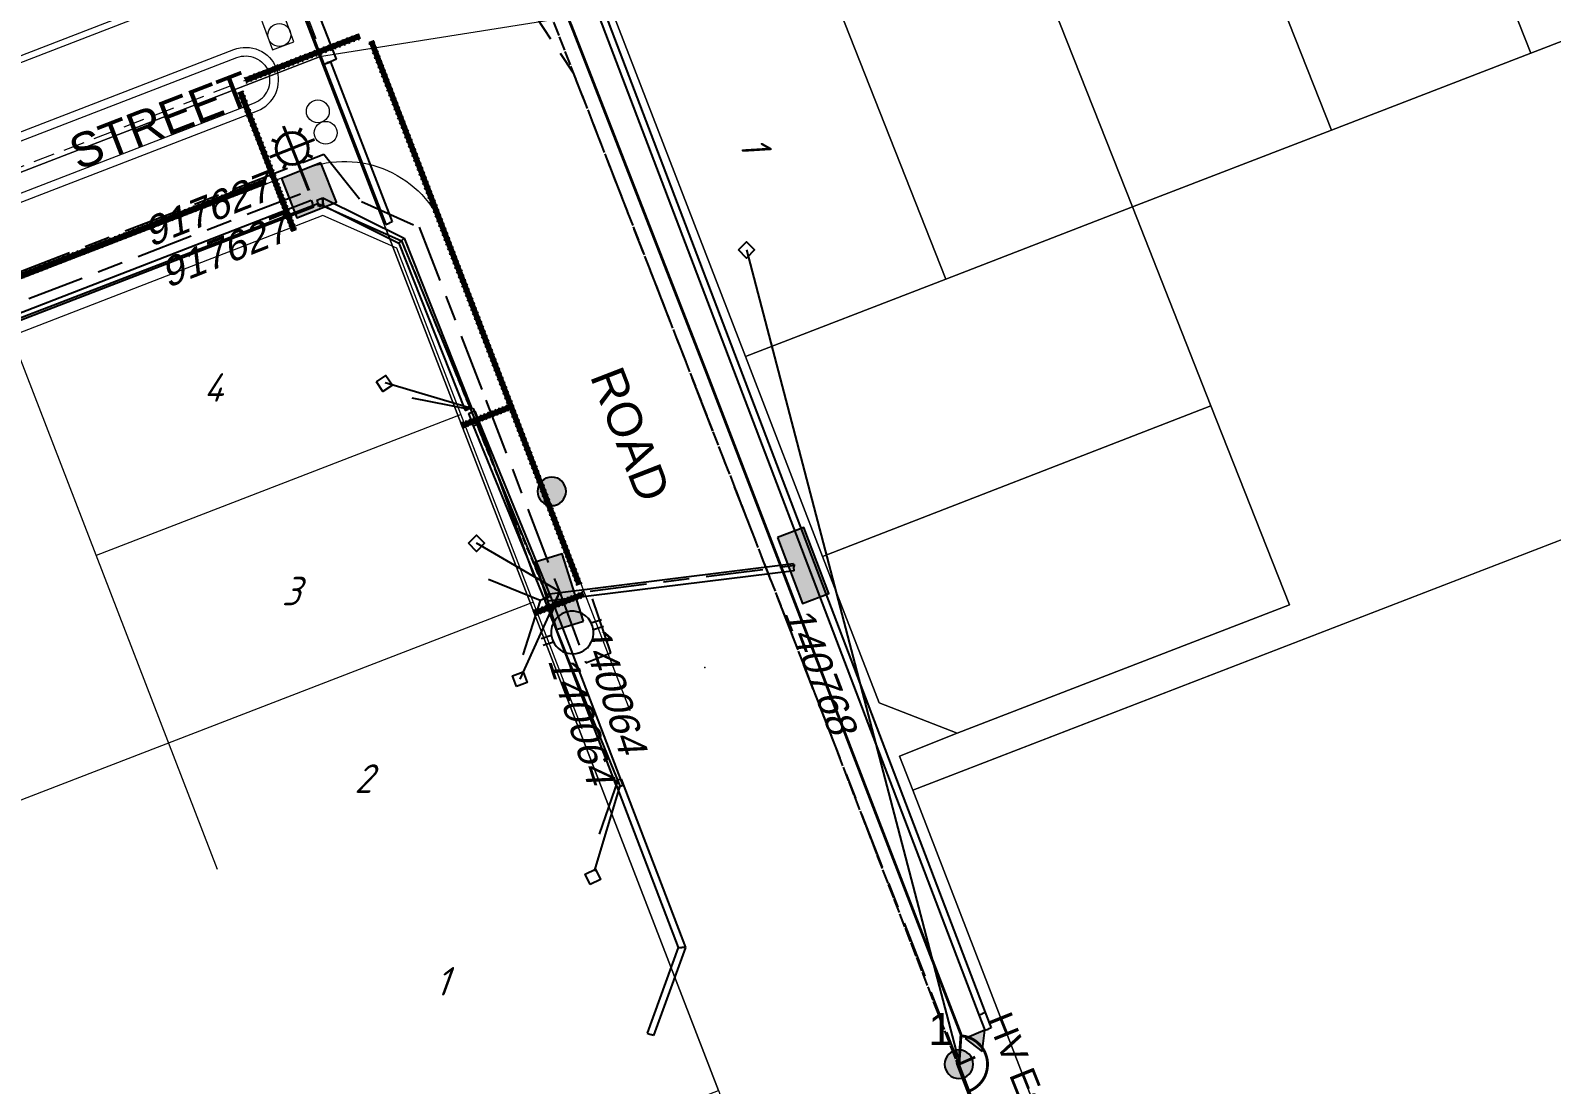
# Model space of a CAD drawing. Header units: metres. Extents: x 310412 to 311596, y 6269899 to 6270937.
# Drawn here: x 310922.5 to 311029.2, y 6270343.6 to 6270417.5 of the extents above; entities that cross this region are included whole.
import ezdxf
from ezdxf.enums import TextEntityAlignment as Align

# ---------------------------------------------------------------- set-up
doc = ezdxf.new("R2010")
doc.units = ezdxf.units.M
for name, pattern in [('Cable Exist OH', [1, 1, 0]), ('Cable Exist UG', [8.2, 4, -1.2, 1.8, -1.2]), ('DASHED', [0.75, 0.5, -0.25]), ('DOT', [0.25, 0, -0.25])]:
    doc.linetypes.add(name, pattern=pattern)
doc.layers.get('0').update_dxf_attribs({"color": 6})
for name, color, linetype, lineweight, true_color in [('_User D-LIP', 7, 'Continuous', 0, 0x969696), ('_User D-NKL', 7, 'Continuous', 0, 0x969696), ('_User E-CHAINAGE', 7, 'Continuous', 0, 0x969696), ('_User E-KERB', 7, 'Continuous', 0, 0x969696), ('_User E-LIP', 7, 'Continuous', 0, 0x969696), ('_User E-LOT', 7, 'Continuous', 0, 0x969696), ('_User E-PIPE', 7, 'DOT', 0, 0x969696), ('_User E-PIPE-EDGE', 7, 'DOT', 0, 0x969696), ('_User Proposed Development Boundary', 7, 'DASHED', 0, 0x969696), ('_User Stormwater', 7, 'Continuous', 0, 0x969696)]:
    doc.layers.add(name, color=color, linetype=linetype, lineweight=lineweight, true_color=true_color)
doc.layers.add('_User Measure LV VDs', color=180, linetype='Continuous', plot=False)
doc.layers.add('UNKNOWN_FEATURES', color=1, linetype='DASHED', plot=False)
for name, color, linetype, lineweight in [('Cadastre Developer_SP_EXT', 9, 'Continuous', 5), ('Cadastre Land Parcels_SP_EXT', 9, 'Continuous', 5), ('Cadastre Roads_SP_EXT', 9, 'Continuous', 5)]:
    doc.layers.add(name, color=color, linetype=linetype, lineweight=lineweight)
for name, color, linetype in [('Duct_SP_EXT', 7, 'Continuous'), ('Duct_SP_NEW', 2, 'Continuous'), ('Equip_LV_EXT', 7, 'Continuous'), ('Equip_SP_HV_EXT', 7, 'Continuous'), ('Equip_SP_SL_EXT', 7, 'Continuous'), ('Mains_HV_EXT', 7, 'Continuous'), ('Mains_LV_EXT', 7, 'Continuous'), ('Mains_SL_EXT', 7, 'Continuous'), ('Notes', 7, 'Continuous'), ('Notes_HV_MISC', 7, 'Continuous'), ('Notes_LV_MISC', 7, 'Continuous'), ('Notes_SP_MISC', 7, 'Continuous'), ('Services_SP_EXT', 7, 'Continuous'), ('Span_SP_MISC', 7, 'Continuous'), ('SupportsOH_SP_TR_HV_LV_SL_EXT', 7, 'Continuous'), ('SupportsUG_SP_LV_EXT', 7, 'Continuous'), ('SupportsUG_SP_LV_SL_EXT', 7, 'Continuous'), ('Trench_SP_EXT', 7, 'Continuous')]:
    doc.layers.add(name, color=color, linetype=linetype)
doc.styles.add('ARIAL', font='arial.ttf', dxfattribs={"height": 2})
doc.styles.add('COLUMN_LABEL', font='arial.ttf')
doc.styles.add('iecARIAL', font='arial.ttf', dxfattribs={"height": 2})
doc.styles.add('ISOCP ITALIC', font='isocp.shx', dxfattribs={"oblique": 20})
doc.styles.add('POLE_LABEL', font='arial.ttf')
doc.styles.get("Standard").update_dxf_attribs({"font": 'arial.ttf'})
doc.linetypes.add('Cable E UG', pattern='A,6,-0.5,["E",Standard,S=1.7,R=0,X=0.5,Y=-1],-2.9', length=9.4)

# ---------------------------------------------------------------- blocks, each defined once
blk = doc.blocks.new('COLUMN_EXT')
blk.add_hatch(color=256).paths.add_polyline_path([(-1.49, 1.48), (-1.49, -1.49), (1.48, -1.49), (1.48, 1.48)])
blk.add_lwpolyline([(-1.49, -1.49), (1.48, -1.49), (1.48, 1.48), (-1.49, 1.48)], close=True)
at = {"style": 'COLUMN_LABEL', "oblique": 15, "flags": 8}
blk.add_attdef('ASSET_NUM', text='', height=2, rotation=180, dxfattribs=at).set_placement((2, 2), align=Align.MIDDLE_LEFT)
at = {"flags": 9}
for tag, style, p in [('STRUCTURE_PLANT_NUMBER', 'POLE_LABEL', (1.81, 0.03)), ('STREET_CODE', 'COLUMN_LABEL', (1.81, -0.2))]:
    blk.add_attdef(tag, text='', height=0.2, dxfattribs=dict(at, style=style)).set_placement(p, align=Align.MIDDLE_LEFT)
for tag, p in [('COLUMN_TYPE', (1.81, -0.4)), ('OWNED_BY', (1.81, -0.6)), ('STATE', (1.81, -0.8)), ('USAGE', (1.81, -1)), ('STREETNAME', (1.81, -1.6)), ('SUBURB', (1.81, -1.8)), ('LEGEND', (1.81, -1.2)), ('LOCATION', (1.81, -1.4)), ('NOTES', (1.81, -2))]:
    blk.add_attdef(tag, text='', height=0.2, dxfattribs=at).set_placement(p, align=Align.MIDDLE_LEFT)
at = {"flags": 1}
blk.add_attdef('Z', (1.81, -2.35), '', height=0.2, dxfattribs=at)
blk = doc.blocks.new('PILLAR_EXT')
blk.add_hatch(color=256).paths.add_polyline_path([(-2.475, 0.99), (-2.475, -0.99), (2.475, -0.99), (2.475, 0.99)])
blk.add_lwpolyline([(-2.475, -0.99), (2.475, -0.99), (2.475, 0.99), (-2.475, 0.99)], close=True)
at = {"style": 'ARIAL', "oblique": 15, "flags": 8}
blk.add_attdef('ASSET_NUM', (1.5, 3.5), '', height=2, dxfattribs=at)
for tag, p, flags in [('OWNED_BY', (0, -0.2), 9), ('STATE', (0, -0.4), 9), ('SUPPORT_TYPE', (0, -0.6), 9), ('USAGE', (0, -0.8), 9), ('LEGEND', (0, -1), 9), ('LOCATION', (0, -1.2), 9), ('STREETNAME', (0, -1.8), 9), ('SUBURB', (0, -2), 1), ('NOTES', (0, -1.4), 9), ('PARENT', (0, -1.6), 9)]:
    blk.add_attdef(tag, p, '', height=0.2, dxfattribs=dict(flags=flags))
blk = doc.blocks.new('SL_LANTERN_EXT')
at = {"lineweight": 40}
for p, q in [((0, 1.97), (0, 6.47)), ((-1.46, 5.68), (-1.06, 5.28)), ((1.46, 5.68), (1.06, 5.28)), ((-2.25, 4.22), (2.25, 4.22)), ((-1.46, 2.76), (-1.06, 3.16)), ((1.46, 2.76), (1.06, 3.16)), ((0, 0), (0, 2.72))]:
    blk.add_line(p, q, dxfattribs=at)
blk.add_circle((0, 4.22), 1.5, dxfattribs=at)
at = {"style": 'iecARIAL', "flags": 9}
blk.add_attdef('ASSET_NUM', (1.5, 1.5), '', height=2.5, dxfattribs=at)
for tag, p, height, flags in [('CONSTRUCTED_VOLTAGE', (0.98, -0.65), 0.2, 9), ('CONTROL_TYPE', (0.98, -0.85), 0.2, 9), ('LANTERN_PURPOSE', (0.98, -1.05), 0.2, 9), ('LANTERN_TYPE', (0.98, -1.25), 0.2, 9), ('NO_PHASES', (0.98, -1.45), 0.2, 9), ('LNUMBER', (2.18, -3.25), 2.5, 8), ('OPERATING_VOLTAGE', (0.98, -1.65), 0.2, 9), ('ORIENTATION', (0.98, -1.85), 0.2, 9), ('OWNED_BY', (0.98, -2.05), 0.2, 9), ('STATE', (0.98, -2.25), 0.2, 9), ('USAGE', (0.98, -2.45), 0.2, 9), ('CEXIST', (0.98, -2.65), 0.2, 9), ('CNEW', (0.98, -2.85), 0.2, 9), ('CNUMBER', (0.98, -3.05), 0.2, 9), ('CREMOVE', (0.98, -3.25), 0.2, 9), ('CREPLACE', (0.98, -3.45), 0.2, 9), ('LKINGHEIGHT', (0.98, -3.65), 0.2, 9), ('LBRACKET', (0.98, -3.85), 0.2, 9), ('LBRACKETVOCAB', (0.98, -4.05), 0.2, 9), ('LCATEGORY', (0.98, -4.25), 0.2, 9), ('LCHARGE1', (0.98, -4.45), 0.2, 9), ('LCHARGE1PERCENT', (0.98, -4.65), 0.2, 9), ('LCHARGE2', (0.98, -4.85), 0.2, 9), ('LCHARGE2PERCENT', (0.98, -5.05), 0.2, 9), ('LCHARGE3', (0.98, -5.25), 0.2, 9), ('LCHARGE3PERCENT', (0.98, -5.45), 0.2, 9), ('LEXIST', (0.98, -5.65), 0.2, 9), ('LLAMP', (0.98, -5.85), 0.2, 9), ('LLAMPVOCAB', (0.98, -6.05), 0.2, 9), ('LMAST', (0.98, -6.25), 0.2, 9), ('LMASTVOCAB', (0.98, -6.45), 0.2, 9), ('LNEW', (0.98, -6.65), 0.2, 9), ('LANTNUMBER', (0.98, -6.85), 0.2, 9), ('LOUTREACH', (0.98, -7.25), 0.2, 9), ('LOUTREACHVOCAB', (0.98, -7.45), 0.2, 9), ('LRATECODE', (0.98, -7.65), 0.2, 9), ('LREMOVE', (0.98, -7.85), 0.2, 9), ('LREPLACE', (0.98, -8.05), 0.2, 9), ('LTYPE', (0.98, -8.25), 0.2, 9), ('LTYPEVOCAB', (0.98, -8.45), 0.2, 9), ('LEGEND', (0.98, -8.65), 0.2, 9), ('STREETNAME', (0.98, -9.25), 0.2, 9), ('SUBURB', (0.98, -9.45), 0.2, 1), ('LOCATION', (0.98, -8.85), 0.2, 9), ('NOTES', (0.98, -9.05), 0.2, 9)]:
    blk.add_attdef(tag, p, '', height=height, dxfattribs=dict(flags=flags))
blk = doc.blocks.new('CCP_EXT')
at = {"flags": 9}
for tag, p in [('STATE', (0, -1.8)), ('LEGEND', (0, -1.4)), ('LIFE_SUPPORT', (0, -1.6)), ('NOTES', (0, -2))]:
    blk.add_attdef(tag, text='', height=0.2, dxfattribs=at).set_placement(p, align=Align.MIDDLE_LEFT)
blk.add_wipeout([(0, 0.57), (0.57, 0), (0, -0.57), (-0.57, 0)])
blk.add_lwpolyline([(-0.57, 0), (0, 0.57), (0.57, 0), (0, -0.57), (-0.57, 0)])
at = {"flags": 1}
blk.add_attdef('Z', (0, 0), '', height=0.2, dxfattribs=at)
at = {"flags": 9}
for tag, p in [('CCP_TYPE', (0, 0)), ('CONSTRUCTED_VOLTAGE', (0, -0.2)), ('OPERATING_VOLTAGE', (0, -0.6)), ('ORIENTATION', (0, -0.8)), ('OWNED_BY', (0, -1)), ('NO_PHASES', (0, -0.4)), ('USAGE', (0, -1.2))]:
    blk.add_attdef(tag, text='', height=0.2, dxfattribs=at).set_placement(p, align=Align.MIDDLE_LEFT)
blk = doc.blocks.new('POLE_EXT')
blk.add_hatch(color=256).paths.add_polyline_path([(-1, 0, 1), (1, 0, 1)])
blk.add_lwpolyline([(-1, 0, 1), (1, 0, 1)], format="xyb", close=True)
for tag, height, flags, p in [('pNumber', 2.5, 8, (-17.84, 2.07)), ('OWNED_BY', 0.2, 9, (1.35, -0.4)), ('SPECIAL_USE', 0.2, 9, (1.35, -0.8)), ('STATE', 0.2, 9, (1.35, -1)), ('PARENT', 0.2, 9, (1.35, -0.6)), ('cLV', 0.2, 9, (1.35, -1.4)), ('hDepth', 0.2, 9, (1.35, -1.6)), ('hDia', 0.2, 9, (1.35, -1.8)), ('cHV', 0.2, 9, (1.35, -2)), ('USAGE', 0.2, 9, (1.35, -1.2)), ('LBRACKET', 0.2, 9, (1.35, -2.2)), ('LExisting', 0.2, 9, (1.35, -2.4)), ('LANTNUMBER', 0.2, 9, (1.35, -2.6)), ('LOther', 0.2, 9, (1.35, -2.8)), ('LRemove', 0.2, 9, (1.35, -3)), ('LEGEND', 0.2, 9, (1.35, -3.2)), ('cLinedev', 0.2, 9, (1.35, -3.4)), ('pExisting', 0.2, 9, (1.35, -3.8)), ('LOCATION', 0.2, 9, (1.35, -3.6)), ('PFNUMBER', 0.2, 9, (1.35, -4)), ('NEWPFNUMBER', 0.2, 9, (1.35, -4.2)), ('pFooting', 0.2, 9, (1.35, -4.4)), ('pNew', 0.2, 9, (1.35, -4.6)), ('pRelocate', 0.2, 9, (1.35, -5)), ('pRemove', 0.2, 9, (1.35, -5.2)), ('pReplace', 0.2, 9, (1.35, -5.4)), ('pStay', 0.2, 9, (1.35, -5.6)), ('pType', 0.2, 9, (1.35, -5.8)), ('cspan', 0.2, 9, (1.35, -6)), ('STREETNAME', 0.2, 9, (1.35, -6.2)), ('SUBURB', 0.2, 9, (1.35, -6.4)), ('OPERATED_BY', 0.2, 9, (1.36, -7.01)), ('NOTES', 0.2, 9, (1.35, -6.6)), ('MAINTAINED_BY', 0.2, 9, (1.36, -6.81))]:
    blk.add_attdef(tag, text='', height=height, dxfattribs=dict(flags=flags)).set_placement(p, align=Align.MIDDLE_LEFT)
at = {"style": 'POLE_LABEL', "oblique": 15, "flags": 9}
blk.add_attdef('ASSET_NUM', text='', height=2, dxfattribs=at).set_placement((2, 2), align=Align.MIDDLE_LEFT)
at = {"style": 'POLE_LABEL', "flags": 9}
for tag, p in [('STRUCTURE_PLANT_NUMBER', (1.35, 0.03)), ('STREET_CODE', (1.35, -0.2))]:
    blk.add_attdef(tag, text='', height=0.2, dxfattribs=at).set_placement(p, align=Align.MIDDLE_LEFT)
at = {"flags": 1}
blk.add_attdef('Z', (1.35, -7.33), '', height=0.2, dxfattribs=at)
blk = doc.blocks.new('LV_UG_LINKS_OPEN_EXT')
for p, q in [((-0.25, 1.47), (-0.25, 2.22)), ((0.25, 1.47), (0.25, 2.22)), ((-0.25, -1.47), (-0.25, -2.22)), ((0.25, -1.47), (0.25, -2.22))]:
    blk.add_line(p, q)
at = {"flags": 9}
for tag, p in [('ACTUAL_STATUS', (0, 0)), ('CONSTRUCTED_VOLTAGE', (0, -0.2)), ('OPERATING_VOLTAGE', (0, -0.6)), ('ORIENTATION', (0, -0.8)), ('STATE', (0, -1)), ('NO_PHASES', (0, -0.4)), ('SWITCH_TYPE', (0, -1.2)), ('USAGE', (0, -1.4)), ('NOTES', (0, -1.6))]:
    blk.add_attdef(tag, text='', height=0.2, dxfattribs=at).set_placement(p, align=Align.MIDDLE_LEFT)
at = {"flags": 1}
blk.add_attdef('Z', (0, 0), '', height=0.2, dxfattribs=at)
blk.add_wipeout([(-0.25, 1.47), (-0.43, 1.43), (-0.61, 1.36), (-0.77, 1.28), (-0.93, 1.17), (-1.07, 1.05), (-1.19, 0.9), (-1.29, 0.75), (-1.38, 0.58), (-1.44, 0.4), (-1.48, 0.22), (-1.49, 0.03), (-1.49, -0.16), (-1.45, -0.34), (-1.4, -0.52), (-1.32, -0.69), (-1.23, -0.85), (-1.11, -1), (-0.98, -1.13), (-0.83, -1.24), (-0.66, -1.34), (-0.49, -1.41), (-0.31, -1.46), (-0.13, -1.49), (0.06, -1.49), (0.25, -1.47), (0.43, -1.43), (0.61, -1.36), (0.77, -1.28), (0.93, -1.17), (1.07, -1.05), (1.19, -0.9), (1.29, -0.75), (1.38, -0.58), (1.44, -0.4), (1.48, -0.22), (1.49, -0.03), (1.49, 0.16), (1.45, 0.34), (1.4, 0.52), (1.32, 0.69), (1.23, 0.85), (1.11, 1), (0.98, 1.13), (0.83, 1.24), (0.66, 1.34), (0.49, 1.41), (0.31, 1.46), (0.13, 1.49), (-0.06, 1.49)])
blk.add_lwpolyline([(0, -1.49, 1), (0, 1.49, 1)], format="xyb", close=True)
blk = doc.blocks.new('A$C76594AEE')
at = {"layer": '_User E-PIPE', "const_width": 0.4, "flags": 128}
for points in [[(310937.58, 6270414.02), (310945.64, 6270417.14)], [(310961.01, 6270378.67), (310946.42, 6270416.79)], [(310937.24, 6270413.25), (310939.65, 6270407)], [(310818.77, 6270360.53), (310939.03, 6270406.96)]]:
    blk.add_lwpolyline(points, dxfattribs=at)
at = {"layer": '_User E-PIPE', "ltscale": 0.7, "const_width": 0.4, "flags": 128}
for points in [[(310939.65, 6270407), (310941.02, 6270403.46)], [(310956.26, 6270391.16), (310952.72, 6270389.8)], [(310961.33, 6270378.02), (310957.79, 6270376.66)]]:
    blk.add_lwpolyline(points, dxfattribs=at)
at = {"layer": '_User E-PIPE-EDGE', "flags": 128}
for points in [[(310937.51, 6270414.21), (310945.57, 6270417.32)], [(310937.66, 6270413.84), (310945.72, 6270416.95)], [(310960.83, 6270378.6), (310946.23, 6270416.72)], [(310961.2, 6270378.75), (310946.6, 6270416.86)], [(310937.43, 6270413.32), (310939.84, 6270407.07)], [(310937.05, 6270413.18), (310939.47, 6270406.93)], [(310818.69, 6270360.72), (310938.96, 6270407.15)], [(310818.84, 6270360.34), (310939.11, 6270406.78)]]:
    blk.add_lwpolyline(points, dxfattribs=at)
at = {"layer": '_User E-PIPE-EDGE', "ltscale": 0.7, "flags": 128}
for points in [[(310939.47, 6270406.93), (310940.83, 6270403.38)], [(310939.84, 6270407.07), (310941.2, 6270403.53)], [(310956.19, 6270391.35), (310952.64, 6270389.99)], [(310956.33, 6270390.97), (310952.79, 6270389.61)], [(310961.26, 6270378.2), (310957.72, 6270376.84)], [(310961.41, 6270377.83), (310957.86, 6270376.47)]]:
    blk.add_lwpolyline(points, dxfattribs=at)
blk = doc.blocks.new('UGOH_EXT')
blk.add_hatch(color=256).paths.add_polyline_path([(-0.75, 1.7), (0.75, 1.7), (0, 3)])
for p, q in [((0, 3), (-0.75, 1.7)), ((0.75, 1.7), (0, 3)), ((-0.75, 1.7), (0.75, 1.7))]:
    blk.add_line(p, q)
for tag, flags, p in [('CONSTRUCTED_VOLTAGE', 9, (1.5, 0)), ('OPERATING_VOLTAGE', 9, (1.5, -0.2)), ('ORIENTATION', 9, (1.5, -0.4)), ('STATE', 9, (1.5, -0.6)), ('OWNED_BY', 9, (1.5, -1)), ('USAGE', 9, (1.5, -0.8)), ('ACTUAL_STATUS', 9, (1.5, -1.6)), ('OPERATED_BY', 9, (1.5, -1.2)), ('TYPE', 1, (1.5, -2)), ('MAINTAINED_BY', 9, (1.5, -1.4)), ('NUMBER_OF_PHASES', 9, (1.5, -1.8))]:
    blk.add_attdef(tag, text='', height=0.2, dxfattribs=dict(flags=flags)).set_placement(p, align=Align.MIDDLE_LEFT)
blk = doc.blocks.new('A$C64462609')
at = {"layer": '_User D-LIP'}
blk.add_lwpolyline([(310791.67, 6270365), (310936.74, 6270421.04, 0.414214), (310941.29, 6270431.32), (310921.91, 6270481.5, 0.413842), (310911.64, 6270486.05), (310908.42, 6270484.81), (310909.25, 6270482.67), (310770.54, 6270429.3), (310769.71, 6270431.45), (310766.49, 6270430.21, 0.414597), (310761.93, 6270419.92), (310781.39, 6270369.56, 0.414213)], format="xyb", close=True, dxfattribs=at)
blk.add_lwpolyline([(310794.13, 6270358.61, -0.414214), (310795.45, 6270361.59), (310936.79, 6270416.18, -0.414214), (310939.77, 6270414.87, -0.414214)], format="xyb", dxfattribs=at)
at = {"layer": '_User D-NKL'}
blk.add_lwpolyline([(310791.5, 6270365.42), (310936.58, 6270421.46, 0.414214), (310940.87, 6270431.16), (310921.49, 6270481.34, 0.413842), (310911.8, 6270485.63), (310909, 6270484.56), (310909.83, 6270482.41), (310770.28, 6270428.72), (310769.45, 6270430.86), (310766.65, 6270429.79, 0.414597), (310762.35, 6270420.09), (310781.8, 6270369.72, 0.414213)], format="xyb", close=True, dxfattribs=at)
blk.add_lwpolyline([(310794.69, 6270358.83, -0.414214), (310795.67, 6270361.03), (310937.01, 6270415.62, -0.414214), (310939.21, 6270414.65, -0.414214)], format="xyb", dxfattribs=at)
at = {"layer": '_User E-CHAINAGE'}
blk.add_point((310969.82, 6270372.87), dxfattribs=at)
at = {"layer": '_User E-KERB', "lineweight": 0}
blk.add_line((310951.54, 6270403.55), (310964.55, 6270369.87), dxfattribs=at)
at = {"layer": '_User E-KERB'}
for points in [[(310794.69, 6270358.83, 0.414214), (310796.89, 6270357.86), (310938.23, 6270412.45, 0.414214), (310939.21, 6270414.65)], [(310805.48, 6270308.43), (310792.47, 6270342.11, -0.414213), (310796.76, 6270351.81), (310941.84, 6270407.84, -0.414214), (310951.53, 6270403.55)]]:
    blk.add_lwpolyline(points, format="xyb", dxfattribs=at)
at = {"layer": '_User E-LIP'}
blk.add_lwpolyline([(310794.13, 6270358.61, 0.414214), (310797.11, 6270357.3), (310938.45, 6270411.89, 0.414214), (310939.77, 6270414.87)], format="xyb", dxfattribs=at)
at = {"layer": '_User E-LOT', "lineweight": 0}
for p, q in [((310943.04, 6270404.55), (310798.03, 6270348.54)), ((310948.22, 6270402.26), (310943.04, 6270404.55)), ((310961.22, 6270368.58), (310948.22, 6270402.26)), ((310935.65, 6270358.71), (310921.2, 6270396.12)), ((310952.72, 6270390.6), (310927.15, 6270380.73)), ((310957.8, 6270377.46), (310805.32, 6270318.56))]:
    blk.add_line(p, q, dxfattribs=at)
at = {"layer": '_User Proposed Development Boundary', "color": 11, "linetype": 'DASHED', "lineweight": 15, "ltscale": 3, "true_color": 0xf27172, "flags": 128}
blk.add_lwpolyline([(310671.88, 6270406.18), (310911.14, 6270498.24), (310942.88, 6270416.07), (310703.74, 6270323.7), (310671.88, 6270406.18)], dxfattribs=at)

msp = doc.modelspace()

# ---------------------------------------------------------------- linework, layer by layer
at = {"layer": 'Cadastre Land Parcels_SP_EXT', "linetype": 'Continuous'}
for points in [[(311041.66, 6270421.32), (311030.63, 6270449.21), (311016.68, 6270443.82), (311027.7, 6270415.93), (311041.66, 6270421.32)], [(311027.7, 6270415.93), (311016.68, 6270443.82), (311002.72, 6270438.42), (311013.74, 6270410.54), (311027.7, 6270415.93)], [(311013.74, 6270410.54), (311002.72, 6270438.42), (310988.76, 6270433.03), (310999.78, 6270405.15), (311013.74, 6270410.54)]]:
    msp.add_lwpolyline(points, close=True, dxfattribs=at)
at = {"layer": 'Duct_SP_EXT'}
for p, q in [((310989.02, 6270348.53), (310989.24, 6270348.61)), ((310989.02, 6270348.53), (310989.44, 6270347.45)), ((310989.47, 6270348.7), (310989.24, 6270348.61)), ((310989.47, 6270348.7), (310989.88, 6270347.62)), ((310989.44, 6270347.45), (310989.66, 6270347.53)), ((310989.88, 6270347.62), (310989.66, 6270347.53))]:
    msp.add_line(p, q, dxfattribs=at)
at = {"layer": 'Mains_HV_EXT', "linetype": 'Continuous', "const_width": 0.2}
msp.add_lwpolyline([(310988.25, 6270343.16, 0.825647), (310987.75, 6270347.06)], format="xyb", dxfattribs=at)
at = {"layer": 'Mains_HV_EXT', "linetype": 'Cable Exist OH', "const_width": 0.2}
msp.add_lwpolyline([(310997.87, 6270318.16), (310987.48, 6270345.16)], dxfattribs=at)
at = {"layer": 'Mains_HV_EXT', "linetype": 'Cable E UG', "const_width": 0.2}
msp.add_lwpolyline([(310987.62, 6270345.07), (310988.76, 6270345.57)], dxfattribs=at)
at = {"layer": 'Mains_LV_EXT', "linetype": 'Cable Exist OH'}
msp.add_lwpolyline([(310997.96, 6270317.93), (310987.51, 6270345.07)], dxfattribs=at)
at = {"layer": 'Span_SP_MISC', "flags": 128}
msp.add_lwpolyline([(310987.62, 6270345.07), (310997.96, 6270317.93), (311022.16, 6270255.38), (311037.6, 6270215.4)], dxfattribs=at)

# ---------------------------------------------------------------- block references
at = {"layer": 'Equip_SP_HV_EXT', "rotation": 322.7235080322188}
msp.add_blockref('UGOH_EXT', (310987.62, 6270345.07), dxfattribs=at)
at = {"layer": 'Notes'}
msp.add_blockref('A$C64462609', (0, 0), dxfattribs=at)
at = {"layer": 'Notes_HV_MISC'}
ref = msp.add_blockref('POLE_EXT', (310987.62, 6270345.07), dxfattribs=at)
ref.add_attrib('pNumber', '1', dxfattribs={"layer": '0', "height": 2.25}).set_placement((310985.48, 6270347.54), align=Align.MIDDLE_LEFT)
at = {"layer": 'SupportsOH_SP_TR_HV_LV_SL_EXT'}
msp.add_blockref('POLE_EXT', (310987.62, 6270345.07), dxfattribs=at)

# ---------------------------------------------------------------- texts
at = {"layer": 'Mains_HV_EXT'}
msp.add_text('HV Earthing', height=1.8, rotation=291.7181, dxfattribs=at).set_placement((310989.56, 6270348.24))

# ---------------------------------------------------------------- next in the draw order: linework, layer by layer
at = {"layer": 'Cadastre Land Parcels_SP_EXT', "linetype": 'Continuous'}
for points in [[(310703.87, 6270323.38), (310942.8, 6270415.67), (310910.99, 6270498.06), (310671.98, 6270405.97), (310703.87, 6270323.38)], [(310999.78, 6270405.15), (310988.76, 6270433.03), (310975.69, 6270427.98), (310986.71, 6270400.1), (310999.78, 6270405.15)], [(310986.71, 6270400.1), (310975.69, 6270427.98), (310965.45, 6270424.03), (310963.29, 6270418.93), (310972.65, 6270394.66), (310986.71, 6270400.1)], [(311047.17, 6270407.38), (311041.66, 6270421.32), (311027.7, 6270415.93), (311013.74, 6270410.54), (310999.78, 6270405.15), (311005.29, 6270391.21), (311010.8, 6270377.26), (310987.49, 6270368.27), (310983.46, 6270366.66), (310984.38, 6270364.28), (311081.81, 6270401.88), (311080.85, 6270404.3), (311077.13, 6270402.87), (311052.68, 6270393.43), (311047.17, 6270407.38)], [(311128.81, 6270242.31), (311101.3, 6270313.66), (311155.56, 6270334.63), (311123.42, 6270417.94), (310984.38, 6270364.28), (311042.43, 6270213.9), (311048.37, 6270211.28), (311128.81, 6270242.31)], [(310970.77, 6270343.22), (310942.8, 6270415.67), (310703.87, 6270323.38), (310732.66, 6270248.95), (310733.05, 6270247.97), (310827.71, 6270284.55), (310826.61, 6270287.56), (310970.77, 6270343.22)], [(311005.29, 6270391.21), (310999.78, 6270405.15), (310986.71, 6270400.1), (310972.65, 6270394.66), (310978.05, 6270380.66), (311005.29, 6270391.21)], [(311010.8, 6270377.26), (311005.29, 6270391.21), (310978.05, 6270380.66), (310982.02, 6270370.39), (310987.49, 6270368.27), (311010.8, 6270377.26)]]:
    msp.add_lwpolyline(points, close=True, dxfattribs=at)
at = {"layer": 'Duct_SP_EXT'}
for p, q in [((310943.11, 6270415.16), (310943.33, 6270415.25)), ((310943.11, 6270415.16), (310947.45, 6270403.93)), ((310943.56, 6270415.33), (310943.33, 6270415.25)), ((310943.56, 6270415.33), (310947.9, 6270404.1)), ((310942.95, 6270405.76), (310943.04, 6270405.8)), ((310943.04, 6270405.8), (310943.03, 6270405.53)), ((310943.04, 6270405.8), (310948.74, 6270402.97)), ((310907.39, 6270392.17), (310942.22, 6270405.62)), ((310907.56, 6270391.72), (310942.39, 6270405.17)), ((310942.22, 6270405.62), (310942.3, 6270405.4)), ((310942.39, 6270405.17), (310942.3, 6270405.4)), ((310942.6, 6270405.63), (310942.95, 6270405.76)), ((310942.6, 6270405.63), (310942.68, 6270405.4)), ((310942.76, 6270405.18), (310942.68, 6270405.4)), ((310942.76, 6270405.18), (310943.11, 6270405.31)), ((310942.95, 6270405.76), (310943.03, 6270405.53)), ((310943.02, 6270405.27), (310943.03, 6270405.53)), ((310943.11, 6270405.31), (310943.02, 6270405.27)), ((310943.02, 6270405.27), (310948.36, 6270402.62)), ((310943.11, 6270405.31), (310943.03, 6270405.53)), ((310947.45, 6270403.93), (310947.67, 6270404.01)), ((310947.9, 6270404.1), (310947.67, 6270404.01)), ((310948.36, 6270402.62), (310948.55, 6270402.79)), ((310948.74, 6270402.97), (310948.55, 6270402.79)), ((310948.74, 6270402.97), (310953.4, 6270391.18)), ((310952.95, 6270391), (310953.18, 6270391.09)), ((310952.95, 6270391), (310953, 6270390.89)), ((310953, 6270390.89), (310953.22, 6270390.97)), ((310953.4, 6270391.18), (310953.18, 6270391.09)), ((310953.45, 6270391.06), (310953.22, 6270390.97)), ((310953.4, 6270391.18), (310953.45, 6270391.06)), ((310953.69, 6270390.85), (310953.47, 6270390.76)), ((310953.69, 6270390.85), (310954.02, 6270389.99)), ((310953.24, 6270390.68), (310953.47, 6270390.76)), ((310953.24, 6270390.68), (310953.57, 6270389.81)), ((310953.57, 6270389.81), (310953.8, 6270389.9)), ((310953.57, 6270389.81), (310953.58, 6270389.81)), ((310953.58, 6270389.81), (310953.8, 6270389.9)), ((310954.02, 6270389.99), (310953.8, 6270389.9)), ((310954.02, 6270389.99), (310953.8, 6270389.9)), ((310954.02, 6270389.99), (310954.02, 6270389.99)), ((310976.02, 6270380.14), (310958.74, 6270378)), ((310976.02, 6270380.14), (310976.05, 6270379.9)), ((310976.08, 6270379.66), (310976.05, 6270379.9)), ((310963.5, 6270364.88), (310963.72, 6270364.97)), ((310963.5, 6270364.88), (310967.95, 6270353.26)), ((310963.63, 6270364.43), (310963.85, 6270364.51)), ((310963.94, 6270365.05), (310963.72, 6270364.97)), ((310964.07, 6270364.6), (310963.85, 6270364.51)), ((310963.94, 6270365.05), (310968.46, 6270353.26)), ((310967.95, 6270353.26), (310965.77, 6270347.25)), ((310968.46, 6270353.26), (310966.22, 6270347.08)), ((310967.95, 6270353.26), (310968.2, 6270353.26)), ((310968.46, 6270353.26), (310968.2, 6270353.26)), ((310965.77, 6270347.25), (310965.99, 6270347.16)), ((310966.22, 6270347.08), (310965.99, 6270347.16))]:
    msp.add_line(p, q, dxfattribs=at)
at = {"layer": 'Duct_SP_NEW'}
for p, q in [((310943.13, 6270415.17), (310938, 6270428.46)), ((310943.98, 6270415.5), (310938.85, 6270428.79)), ((310943.98, 6270415.5), (310943.56, 6270415.33)), ((310943.13, 6270415.17), (310943.56, 6270415.33))]:
    msp.add_line(p, q, dxfattribs=at)
at = {"layer": 'Notes_LV_MISC', "linetype": 'Cable Exist UG'}
msp.add_lwpolyline([(310907.13, 6270392.82), (310942.05, 6270406.31)], dxfattribs=at)
at = {"layer": 'Notes_SP_MISC', "color": 3, "lineweight": 9}
msp.add_lwpolyline([(310937.57, 6270419.99), (310938.04, 6270420.17), (310939.5, 6270416.17), (310941, 6270416.72), (310939.55, 6270420.71), (310940.02, 6270420.89)], dxfattribs=at)
for centre in [(310939.98, 6270417.2), (310942.68, 6270411.85), (310943.23, 6270410.35)]:
    msp.add_circle(centre, 0.8, dxfattribs=at)
at = {"layer": 'Trench_SP_EXT', "linetype": 'Cable Exist UG'}
for points in [[(310958.26, 6270377.58), (310954.64, 6270379.04)], [(310958.77, 6270377.77), (310958.26, 6270377.58)], [(310963.72, 6270364.97), (310962.14, 6270360.42)]]:
    msp.add_lwpolyline(points, dxfattribs=at)

# ---------------------------------------------------------------- next in the draw order: block references
at = {"layer": 'Equip_SP_SL_EXT', "xscale": 0.75, "yscale": 0.75, "zscale": 0.75, "rotation": 21.5996104617584}
msp.add_blockref('SL_LANTERN_EXT', (310942.05, 6270406.31), dxfattribs=at)
at = {"layer": 'Notes_HV_MISC'}
msp.add_blockref('POLE_EXT', (310959.08, 6270385.22), dxfattribs=at)
at = {"layer": 'Notes_LV_MISC'}
ref = msp.add_blockref('COLUMN_EXT', (310942.05, 6270406.31), dxfattribs=dict(at, rotation=201.5953107274075))
ref.add_attrib('ASSET_NUM', '917627', dxfattribs={"layer": '0', "height": 2, "rotation": 21.5953, "style": 'COLUMN_LABEL', "oblique": 15}).set_placement((310931.75, 6270400.38), align=Align.MIDDLE_LEFT)
at = {"layer": 'SupportsOH_SP_TR_HV_LV_SL_EXT'}
msp.add_blockref('POLE_EXT', (310959.08, 6270385.22), dxfattribs=at)
at = {"layer": 'SupportsUG_SP_LV_EXT'}
ref = msp.add_blockref('PILLAR_EXT', (310976.7, 6270380.03), dxfattribs=dict(at, rotation=290.8356632200167))
ref.add_attrib('ASSET_NUM', '140768', (310975.29, 6270376.73), dxfattribs={"layer": '0', "height": 2, "rotation": 110.8357, "style": 'ARIAL', "oblique": 15, "text_generation_flag": 6})
ref = msp.add_blockref('PILLAR_EXT', (310959.61, 6270378.19), dxfattribs=dict(at, rotation=107.7004277663595))
ref.add_attrib('ASSET_NUM', '140064', (310961.02, 6270375.54), dxfattribs={"layer": '0', "height": 2, "rotation": 107.7004, "style": 'ARIAL', "oblique": 15, "text_generation_flag": 6})
at = {"layer": 'SupportsUG_SP_LV_SL_EXT'}
ref = msp.add_blockref('COLUMN_EXT', (310942.05, 6270406.31), dxfattribs=dict(at, rotation=201.5953107274075))
ref.add_attrib('ASSET_NUM', '917627', dxfattribs={"layer": '0', "height": 2, "rotation": 21.5953, "style": 'COLUMN_LABEL', "oblique": 15}).set_placement((310930.56, 6270403.26), align=Align.MIDDLE_LEFT)

# ---------------------------------------------------------------- next in the draw order: texts
at = {"layer": 'Cadastre Developer_SP_EXT', "style": 'ISOCP ITALIC', "oblique": 20}
for s, p in [('4', (310934.64, 6270391.5)), ('3', (310940.15, 6270377.23)), ('2', (310945.24, 6270364.09)), ('1', (310950.9, 6270349.88))]:
    msp.add_text(s, height=2, dxfattribs=at).set_placement(p)
at = {"layer": 'Cadastre Land Parcels_SP_EXT', "style": 'ISOCP ITALIC', "oblique": 20}
msp.add_text('1', height=2, rotation=293.4888, dxfattribs=at).set_placement((310972.16, 6270409.6))
at = {"layer": 'Notes_LV_MISC', "color": 7}
msp.add_text('STREET', height=2.4, rotation=21.1266, dxfattribs=at).set_placement((310925.87, 6270407.71))

# ---------------------------------------------------------------- next in the draw order: block references
at = {"layer": 'Services_SP_EXT'}
for p in [(310972.73, 6270402.14), (310953.8, 6270381.58)]:
    msp.add_blockref('CCP_EXT', p, dxfattribs=at)
for p, rotation in [((310947.35, 6270392.78), 349.2868769098991), ((310956.84, 6270372.06), 65.70042798012794), ((310961.95, 6270358.21), 71.2742120824565)]:
    msp.add_blockref('CCP_EXT', p, dxfattribs=dict(at, rotation=rotation))

# ---------------------------------------------------------------- next in the draw order: linework, layer by layer
at = {"layer": 'Cadastre Roads_SP_EXT', "linetype": 'Continuous'}
msp.add_lwpolyline([(311034.3, 6270211.3), (311042.43, 6270213.9), (310984.38, 6270364.28), (310983.46, 6270366.66), (310987.49, 6270368.27), (310982.02, 6270370.39), (310978.05, 6270380.66), (310972.65, 6270394.66), (310963.29, 6270418.93), (310942.8, 6270415.67), (310970.77, 6270343.22), (311003.27, 6270259.12), (311023.13, 6270207.74), (311034.3, 6270211.3)], close=True, dxfattribs=at)
at = {"layer": 'Duct_SP_EXT'}
msp.add_line((310948.36, 6270402.62), (310952.95, 6270391), dxfattribs=at)
at = {"layer": 'Mains_LV_EXT', "linetype": 'Cable Exist UG'}
msp.add_lwpolyline([(310893.22, 6270387.46), (310893.82, 6270389.82), (310893.82, 6270389.82), (310906.23, 6270394.61), (310941.6, 6270408.27), (310943.11, 6270408.85), (310945.74, 6270405.53), (310945.74, 6270405.53), (310949.78, 6270403.74), (310954.46, 6270391.62), (310959.61, 6270378.19)], dxfattribs=at)
at = {"layer": 'Services_SP_EXT'}
for points in [[(310972.73, 6270402.14), (310987.54, 6270345.55)], [(310959.61, 6270378.19), (310957.86, 6270379.23), (310953.62, 6270390.98), (310947.39, 6270392.83)], [(310959.61, 6270378.19), (310953.8, 6270381.58)]]:
    msp.add_lwpolyline(points, dxfattribs=at)
at = {"layer": 'Trench_SP_EXT', "linetype": 'Cable Exist UG'}
for points in [[(310953.22, 6270390.97), (310948.52, 6270391.91)], [(310958.26, 6270377.58), (310956.88, 6270373.24)]]:
    msp.add_lwpolyline(points, dxfattribs=at)
at = {"layer": 'UNKNOWN_FEATURES'}
msp.add_lwpolyline([(310948.55, 6270402.79), (310958.77, 6270377.77)], dxfattribs=at)

# ---------------------------------------------------------------- next in the draw order: texts
at = {"layer": 'Notes_HV_MISC', "color": 7, "insert": (310925.18, 6270487.82), "char_height": 2.4, "attachment_point": 7, "rotation": 291.1225, "line_spacing_factor": 0.6}
msp.add_mtext('{\\fArial|b0|i0|c0|p39;FOXALL                                                                                               ROAD}', dxfattribs=at)
at = {"layer": 'Notes_LV_MISC', "color": 7, "insert": (310925.18, 6270487.82), "char_height": 2.4, "attachment_point": 7, "rotation": 291.1225, "line_spacing_factor": 0.6}
msp.add_mtext('{\\fArial|b0|i0|c0|p39;FOXALL                                                                                               ROAD}', dxfattribs=at)
at = {"layer": 'Notes_SP_MISC', "color": 7, "insert": (310925.18, 6270487.82), "char_height": 2.4, "attachment_point": 7, "rotation": 291.1225, "line_spacing_factor": 0.6}
msp.add_mtext('{\\fArial|b0|i0|c0|p39;FOXALL                                                                                               ROAD}', dxfattribs=at)

# ---------------------------------------------------------------- next in the draw order: block references
at = {"layer": 'Equip_LV_EXT', "rotation": 107.7004277663595}
msp.add_blockref('LV_UG_LINKS_OPEN_EXT', (310960.52, 6270375.33), dxfattribs=at)

# ---------------------------------------------------------------- next in the draw order: linework, layer by layer
at = {"layer": '_User Measure LV VDs', "color": 152, "true_color": 0x2776bb, "flags": 128}
msp.add_lwpolyline([(310893.56, 6270386.53), (310942.68, 6270405.4), (310948.55, 6270402.79), (310958.81, 6270377.78)], dxfattribs=at)
at = {"layer": 'Duct_SP_EXT'}
for p, q in [((310962.22, 6270418.95), (310989.02, 6270348.53)), ((310962.67, 6270419.12), (310989.47, 6270348.7)), ((310953.58, 6270389.81), (310958.55, 6270377.67)), ((310954.02, 6270389.99), (310959, 6270377.86)), ((310976.08, 6270379.66), (310958.8, 6270377.53)), ((310958.53, 6270377.73), (310958.75, 6270377.81)), ((310958.53, 6270377.73), (310958.55, 6270377.68)), ((310958.55, 6270377.67), (310958.77, 6270377.77)), ((310958.55, 6270377.68), (310958.77, 6270377.77)), ((310958.55, 6270377.68), (310963.63, 6270364.43)), ((310958.74, 6270378), (310958.77, 6270377.77)), ((310958.98, 6270377.9), (310958.75, 6270377.81)), ((310959, 6270377.86), (310958.77, 6270377.77)), ((310959, 6270377.85), (310958.77, 6270377.77)), ((310958.8, 6270377.53), (310958.77, 6270377.77)), ((310958.98, 6270377.9), (310959, 6270377.85)), ((310959, 6270377.85), (310964.07, 6270364.6))]:
    msp.add_line(p, q, dxfattribs=at)
at = {"layer": 'Mains_HV_EXT', "linetype": 'Cable Exist UG', "const_width": 0.2}
msp.add_lwpolyline([(311178.56, 6270501.36), (311176.73, 6270501.78), (311174.11, 6270507.82), (311174.11, 6270507.82), (311076.73, 6270470.18), (311073.25, 6270462.4), (311063.06, 6270458.29), (311055.23, 6270461.96), (310974.62, 6270430.79), (310963.24, 6270426.4), (310960, 6270418.95), (310960.46, 6270417.83), (310960.46, 6270417.83), (310969.86, 6270393.72), (310982.08, 6270361.9), (310982.08, 6270361.9), (310987.77, 6270347.14), (310987.62, 6270345.07)], dxfattribs=at)
at = {"layer": 'Mains_LV_EXT', "linetype": 'Cable Exist UG', "flags": 128}
msp.add_lwpolyline([(310951.31, 6270438.82), (310952.46, 6270435.81), (310956.43, 6270420.77), (310956.43, 6270420.77), (310960.58, 6270414.56), (310961.1, 6270413.22), (310987.62, 6270345.07)], dxfattribs=at)
at = {"layer": 'Mains_LV_EXT', "linetype": 'Cable Exist UG'}
msp.add_lwpolyline([(310959.61, 6270378.19), (310961.47, 6270373.19), (310963.23, 6270373.9), (310961.76, 6270378.23), (310976.13, 6270380.04)], dxfattribs=at)
at = {"layer": 'Mains_SL_EXT', "linetype": 'Cable Exist OH'}
msp.add_lwpolyline([(310956.81, 6270424.25), (310977.53, 6270371.02), (310997.96, 6270317.93)], dxfattribs=at)
at = {"layer": 'Services_SP_EXT'}
for points in [[(310959.61, 6270378.19), (310956.84, 6270372.06)], [(310959.61, 6270378.19), (310959, 6270376.47), (310963.85, 6270364.58), (310962.04, 6270358.59)]]:
    msp.add_lwpolyline(points, dxfattribs=at)

# ---------------------------------------------------------------- next in the draw order: block references
at = {"layer": '_User Stormwater'}
msp.add_blockref('A$C76594AEE', (0, 0), dxfattribs=at)
at = {"layer": 'Notes_LV_MISC'}
ref = msp.add_blockref('PILLAR_EXT', (310959.61, 6270378.19), dxfattribs=dict(at, rotation=107.7004277663595))
ref.add_attrib('ASSET_NUM', '140064', (310958.79, 6270373.39), dxfattribs={"layer": '0', "height": 2, "rotation": 107.7004, "style": 'ARIAL', "oblique": 15, "text_generation_flag": 6})

doc.saveas('drawing.dxf')
